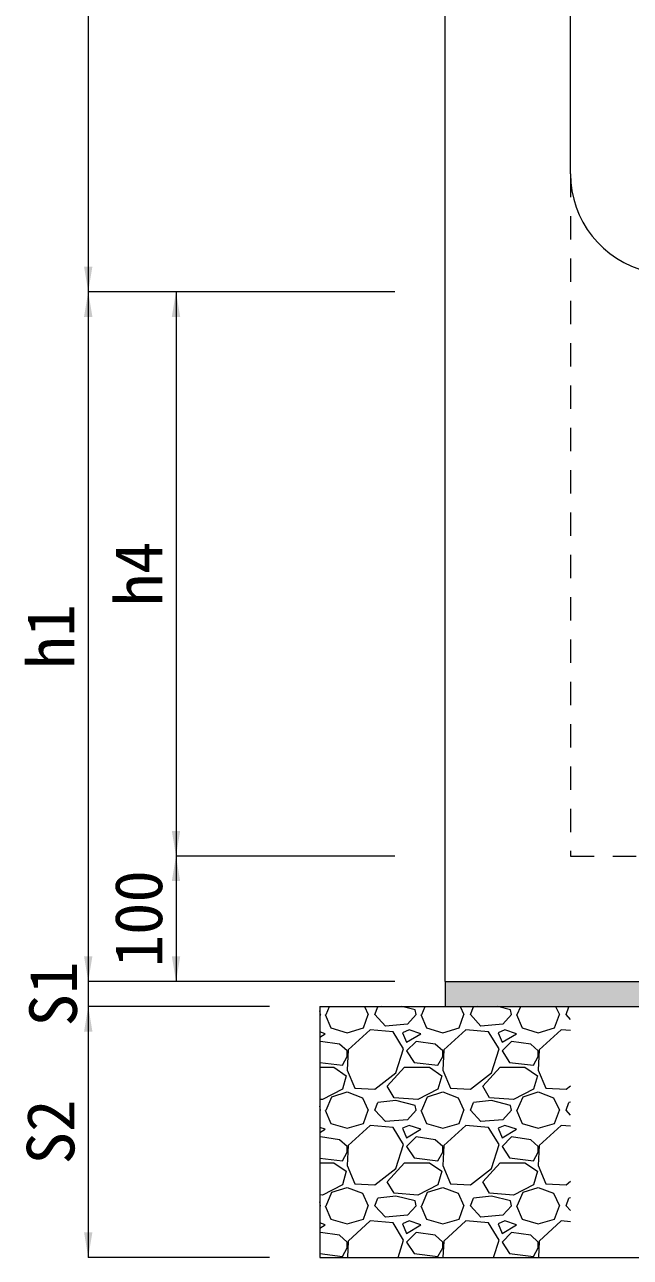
# Model space of a CAD drawing. Units: millimetres at full size; details may follow other scales. Extents: x 87398 to 114821, y -118528 to -105583.
# Drawn here: x 108136 to 108619, y -116030 to -115047 of the extents above; entities that cross this region are included whole.
import ezdxf
from ezdxf.enums import TextEntityAlignment as Align

# ---------------------------------------------------------------- set-up
doc = ezdxf.new("R2010")
doc.units = ezdxf.units.MM
doc.header["$LTSCALE"] = 25
doc.linetypes.add('USER3', pattern=[1.35, 0.75, -0.6])
for name, color, linetype, lineweight in [('ハッチング', 7, 'Continuous', 5), ('基礎', 3, 'Continuous', 13), ('寸法線', 7, 'Continuous', 13), ('本体', 2, 'Continuous', 9)]:
    doc.layers.add(name, color=color, linetype=linetype, lineweight=lineweight)
doc.styles.add('ＭＳ ゴシック', font='')
doc.styles.get('ＭＳ ゴシック').set_extended_font_data('MS Gothic')

# ---------------------------------------------------------------- blocks, each defined once
blk = doc.blocks.new('filled_arrow')
at = {"color": 0, "linetype": 'Continuous', "lineweight": -2}
blk.add_solid([(7.5, 1.25), (0, 0), (7.5, -1.25)], dxfattribs=at)

msp = doc.modelspace()

# ---------------------------------------------------------------- hatches: boundary and pattern name
at = {"layer": 'ハッチング'}
msp.add_hatch(color=256, dxfattribs=at).paths.add_polyline_path([(109070.83, -115829.63), (109070.83, -115809.63), (108470.83, -115809.63), (108470.83, -115829.63)])

# ---------------------------------------------------------------- linework, layer by layer
for p, q in [((108376.01, -115836.05), (108378.76, -115829.63)), ((108406.58, -115829.63), (108409.54, -115836.05)), ((108414.87, -115836.05), (108417.16, -115829.95)), ((108420.2, -115829.63), (108417.16, -115829.95)), ((108446.88, -115832.24), (108436.45, -115829.63)), ((108447.64, -115836.05), (108446.88, -115832.24)), ((108452.21, -115836.05), (108454.96, -115829.63)), ((108482.78, -115829.63), (108485.74, -115836.05)), ((108491.07, -115836.05), (108493.36, -115829.95)), ((108496.4, -115829.63), (108493.36, -115829.95)), ((108523.08, -115832.24), (108512.65, -115829.63)), ((108523.84, -115836.05), (108523.08, -115832.24)), ((108528.41, -115836.05), (108531.16, -115829.63)), ((108558.98, -115829.63), (108561.94, -115836.05)), ((108567.27, -115836.05), (108569.56, -115829.95)), ((108570.83, -115829.82), (108569.56, -115829.95)), ((108371.44, -115836.05), (108370.83, -115832.99)), ((108371.44, -115836.05), (108370.83, -115836.73)), ((108375.25, -115836.05), (108379.82, -115846.72)), ((108405.73, -115846.72), (108409.54, -115836.05)), ((108423.26, -115845.19), (108414.87, -115836.05)), ((108447.64, -115836.05), (108440.78, -115843.67)), ((108451.45, -115836.05), (108456.02, -115846.72)), ((108481.93, -115846.72), (108485.74, -115836.05)), ((108499.46, -115845.19), (108491.07, -115836.05)), ((108523.84, -115836.05), (108516.98, -115843.67)), ((108527.65, -115836.05), (108532.22, -115846.72)), ((108558.13, -115846.72), (108561.94, -115836.05)), ((108570.83, -115839.93), (108567.27, -115836.05)), ((108375.25, -115851.29), (108370.83, -115849.81)), ((108370.83, -115853.94), (108375.25, -115851.29)), ((108379.82, -115846.72), (108392.78, -115850.53)), ((108392.78, -115850.53), (108405.73, -115846.72)), ((108411.06, -115848.24), (108393.54, -115864.24)), ((108429.35, -115849.76), (108411.06, -115848.24)), ((108440.78, -115843.67), (108423.26, -115845.19)), ((108437.73, -115863.48), (108429.35, -115849.76)), ((108442.31, -115848.24), (108436.97, -115850.53)), ((108436.97, -115850.53), (108440.02, -115858.15)), ((108440.02, -115858.15), (108451.45, -115851.29)), ((108451.45, -115851.29), (108442.31, -115848.24)), ((108456.02, -115846.72), (108468.98, -115850.53)), ((108468.98, -115850.53), (108481.93, -115846.72)), ((108487.26, -115848.24), (108469.74, -115864.24)), ((108505.55, -115849.76), (108487.26, -115848.24)), ((108516.98, -115843.67), (108499.46, -115845.19)), ((108513.93, -115863.48), (108505.55, -115849.76)), ((108518.51, -115848.24), (108513.17, -115850.53)), ((108513.17, -115850.53), (108516.22, -115858.15)), ((108516.22, -115858.15), (108527.65, -115851.29)), ((108527.65, -115851.29), (108518.51, -115848.24)), ((108532.22, -115846.72), (108545.18, -115850.53)), ((108545.18, -115850.53), (108558.13, -115846.72)), ((108563.46, -115848.24), (108545.94, -115864.24)), ((108570.83, -115848.85), (108563.46, -115848.24)), ((108371.44, -115857.38), (108370.83, -115858)), ((108386.68, -115859.67), (108371.44, -115857.38)), ((108392.78, -115865), (108386.68, -115859.67)), ((108447.64, -115857.38), (108440.02, -115865)), ((108462.88, -115859.67), (108447.64, -115857.38)), ((108468.98, -115865), (108462.88, -115859.67)), ((108523.84, -115857.38), (108516.22, -115865)), ((108539.08, -115859.67), (108523.84, -115857.38)), ((108545.18, -115865), (108539.08, -115859.67)), ((108388.97, -115876.43), (108392.78, -115869.58)), ((108393.54, -115864.24), (108392.78, -115880.24)), ((108392.78, -115869.58), (108392.78, -115865)), ((108431.64, -115882.53), (108437.73, -115863.48)), ((108440.02, -115865), (108446.12, -115874.15)), ((108465.17, -115876.43), (108468.98, -115869.58)), ((108469.74, -115864.24), (108468.98, -115880.24)), ((108468.98, -115869.58), (108468.98, -115865)), ((108507.84, -115882.53), (108513.93, -115863.48)), ((108516.22, -115865), (108522.32, -115874.15)), ((108541.37, -115876.43), (108545.18, -115869.58)), ((108545.94, -115864.24), (108545.18, -115880.24)), ((108545.18, -115869.58), (108545.18, -115865)), ((108370.83, -115874.26), (108388.97, -115876.43)), ((108370.83, -115877.96), (108382.11, -115877.96)), ((108382.11, -115877.96), (108392.01, -115884.82)), ((108392.78, -115880.24), (108398.87, -115894.72)), ((108424.78, -115893.2), (108438.5, -115877.96)), ((108438.5, -115877.96), (108458.31, -115877.96)), ((108446.12, -115874.15), (108465.17, -115876.43)), ((108458.31, -115877.96), (108468.21, -115884.82)), ((108468.98, -115880.24), (108475.07, -115894.72)), ((108500.98, -115893.2), (108514.7, -115877.96)), ((108514.7, -115877.96), (108534.51, -115877.96)), ((108522.32, -115874.15), (108541.37, -115876.43)), ((108534.51, -115877.96), (108544.41, -115884.82)), ((108545.18, -115880.24), (108551.27, -115894.72)), ((108392.01, -115884.82), (108388.97, -115895.48)), ((108414.87, -115895.48), (108431.64, -115882.53)), ((108468.21, -115884.82), (108465.17, -115895.48)), ((108491.07, -115895.48), (108507.84, -115882.53)), ((108544.41, -115884.82), (108541.37, -115895.48)), ((108388.97, -115895.48), (108372.96, -115903.87)), ((108380.58, -115901.58), (108392.78, -115897.77)), ((108392.78, -115897.77), (108404.97, -115902.34)), ((108398.87, -115894.72), (108414.87, -115895.48)), ((108430.11, -115902.34), (108424.78, -115893.2)), ((108465.17, -115895.48), (108449.16, -115903.87)), ((108456.78, -115901.58), (108468.98, -115897.77)), ((108468.98, -115897.77), (108481.17, -115902.34)), ((108475.07, -115894.72), (108491.07, -115895.48)), ((108506.31, -115902.34), (108500.98, -115893.2)), ((108541.37, -115895.48), (108525.36, -115903.87)), ((108532.98, -115901.58), (108545.18, -115897.77)), ((108545.18, -115897.77), (108557.37, -115902.34)), ((108551.27, -115894.72), (108567.27, -115895.48)), ((108567.27, -115895.48), (108570.83, -115892.74)), ((108372.96, -115903.87), (108370.83, -115903.7)), ((108371.44, -115912.25), (108370.83, -115909.19)), ((108376.01, -115912.25), (108380.58, -115901.58)), ((108404.97, -115902.34), (108409.54, -115912.25)), ((108414.87, -115912.25), (108417.16, -115906.15)), ((108431.64, -115904.63), (108417.16, -115906.15)), ((108449.16, -115903.87), (108430.11, -115902.34)), ((108446.88, -115908.44), (108431.64, -115904.63)), ((108447.64, -115912.25), (108446.88, -115908.44)), ((108452.21, -115912.25), (108456.78, -115901.58)), ((108481.17, -115902.34), (108485.74, -115912.25)), ((108491.07, -115912.25), (108493.36, -115906.15)), ((108507.84, -115904.63), (108493.36, -115906.15)), ((108525.36, -115903.87), (108506.31, -115902.34)), ((108523.08, -115908.44), (108507.84, -115904.63)), ((108523.84, -115912.25), (108523.08, -115908.44)), ((108528.41, -115912.25), (108532.98, -115901.58)), ((108557.37, -115902.34), (108561.94, -115912.25)), ((108567.27, -115912.25), (108569.56, -115906.15)), ((108570.83, -115906.02), (108569.56, -115906.15)), ((108371.44, -115912.25), (108370.83, -115912.93)), ((108375.25, -115912.25), (108379.82, -115922.92)), ((108405.73, -115922.92), (108409.54, -115912.25)), ((108423.26, -115921.39), (108414.87, -115912.25)), ((108440.78, -115919.87), (108423.26, -115921.39)), ((108447.64, -115912.25), (108440.78, -115919.87)), ((108451.45, -115912.25), (108456.02, -115922.92)), ((108481.93, -115922.92), (108485.74, -115912.25)), ((108499.46, -115921.39), (108491.07, -115912.25)), ((108516.98, -115919.87), (108499.46, -115921.39)), ((108523.84, -115912.25), (108516.98, -115919.87)), ((108527.65, -115912.25), (108532.22, -115922.92)), ((108558.13, -115922.92), (108561.94, -115912.25)), ((108570.83, -115916.13), (108567.27, -115912.25)), ((108375.25, -115927.49), (108370.83, -115926.01)), ((108370.83, -115930.14), (108375.25, -115927.49)), ((108379.82, -115922.92), (108392.78, -115926.73)), ((108392.78, -115926.73), (108405.73, -115922.92)), ((108411.06, -115924.44), (108393.54, -115940.44)), ((108429.35, -115925.96), (108411.06, -115924.44)), ((108437.73, -115939.68), (108429.35, -115925.96)), ((108442.31, -115924.44), (108436.97, -115926.73)), ((108436.97, -115926.73), (108440.02, -115934.35)), ((108440.02, -115934.35), (108451.45, -115927.49)), ((108451.45, -115927.49), (108442.31, -115924.44)), ((108456.02, -115922.92), (108468.98, -115926.73)), ((108468.98, -115926.73), (108481.93, -115922.92)), ((108487.26, -115924.44), (108469.74, -115940.44)), ((108505.55, -115925.96), (108487.26, -115924.44)), ((108513.93, -115939.68), (108505.55, -115925.96)), ((108518.51, -115924.44), (108513.17, -115926.73)), ((108513.17, -115926.73), (108516.22, -115934.35)), ((108516.22, -115934.35), (108527.65, -115927.49)), ((108527.65, -115927.49), (108518.51, -115924.44)), ((108532.22, -115922.92), (108545.18, -115926.73)), ((108545.18, -115926.73), (108558.13, -115922.92)), ((108563.46, -115924.44), (108545.94, -115940.44)), ((108570.83, -115925.05), (108563.46, -115924.44)), ((108371.44, -115933.58), (108370.83, -115934.19)), ((108386.68, -115935.87), (108371.44, -115933.58)), ((108392.78, -115941.2), (108386.68, -115935.87)), ((108393.54, -115940.44), (108392.78, -115956.44)), ((108431.64, -115958.73), (108437.73, -115939.68)), ((108447.64, -115933.58), (108440.02, -115941.2)), ((108462.88, -115935.87), (108447.64, -115933.58)), ((108468.98, -115941.2), (108462.88, -115935.87)), ((108469.74, -115940.44), (108468.98, -115956.44)), ((108507.84, -115958.73), (108513.93, -115939.68)), ((108523.84, -115933.58), (108516.22, -115941.2)), ((108539.08, -115935.87), (108523.84, -115933.58)), ((108545.18, -115941.2), (108539.08, -115935.87)), ((108545.94, -115940.44), (108545.18, -115956.44)), ((108370.83, -115950.46), (108388.97, -115952.63)), ((108388.97, -115952.63), (108392.78, -115945.78)), ((108392.78, -115945.78), (108392.78, -115941.2)), ((108440.02, -115941.2), (108446.12, -115950.35)), ((108446.12, -115950.35), (108465.17, -115952.63)), ((108465.17, -115952.63), (108468.98, -115945.78)), ((108468.98, -115945.78), (108468.98, -115941.2)), ((108516.22, -115941.2), (108522.32, -115950.35)), ((108522.32, -115950.35), (108541.37, -115952.63)), ((108541.37, -115952.63), (108545.18, -115945.78)), ((108545.18, -115945.78), (108545.18, -115941.2)), ((108370.83, -115954.16), (108382.11, -115954.16)), ((108382.11, -115954.16), (108392.01, -115961.02)), ((108392.78, -115956.44), (108398.87, -115970.92)), ((108414.87, -115971.68), (108431.64, -115958.73)), ((108424.78, -115969.4), (108438.5, -115954.16)), ((108438.5, -115954.16), (108458.31, -115954.16)), ((108458.31, -115954.16), (108468.21, -115961.02)), ((108468.98, -115956.44), (108475.07, -115970.92)), ((108491.07, -115971.68), (108507.84, -115958.73)), ((108500.98, -115969.4), (108514.7, -115954.16)), ((108514.7, -115954.16), (108534.51, -115954.16)), ((108534.51, -115954.16), (108544.41, -115961.02)), ((108545.18, -115956.44), (108551.27, -115970.92)), ((108392.01, -115961.02), (108388.97, -115971.68)), ((108430.11, -115978.54), (108424.78, -115969.4)), ((108468.21, -115961.02), (108465.17, -115971.68)), ((108506.31, -115978.54), (108500.98, -115969.4)), ((108544.41, -115961.02), (108541.37, -115971.68)), ((108567.27, -115971.68), (108570.83, -115968.94)), ((108372.96, -115980.07), (108370.83, -115979.9)), ((108388.97, -115971.68), (108372.96, -115980.07)), ((108376.01, -115988.45), (108380.58, -115977.78)), ((108380.58, -115977.78), (108392.78, -115973.97)), ((108392.78, -115973.97), (108404.97, -115978.54)), ((108398.87, -115970.92), (108414.87, -115971.68)), ((108404.97, -115978.54), (108409.54, -115988.45)), ((108449.16, -115980.07), (108430.11, -115978.54)), ((108465.17, -115971.68), (108449.16, -115980.07)), ((108452.21, -115988.45), (108456.78, -115977.78)), ((108456.78, -115977.78), (108468.98, -115973.97)), ((108468.98, -115973.97), (108481.17, -115978.54)), ((108475.07, -115970.92), (108491.07, -115971.68)), ((108481.17, -115978.54), (108485.74, -115988.45)), ((108525.36, -115980.07), (108506.31, -115978.54)), ((108541.37, -115971.68), (108525.36, -115980.07)), ((108528.41, -115988.45), (108532.98, -115977.78)), ((108532.98, -115977.78), (108545.18, -115973.97)), ((108545.18, -115973.97), (108557.37, -115978.54)), ((108551.27, -115970.92), (108567.27, -115971.68)), ((108557.37, -115978.54), (108561.94, -115988.45)), ((108371.44, -115988.45), (108370.83, -115985.4)), ((108371.44, -115988.45), (108370.83, -115989.13)), ((108375.25, -115988.45), (108379.82, -115999.12)), ((108405.73, -115999.12), (108409.54, -115988.45)), ((108414.87, -115988.45), (108417.16, -115982.35)), ((108423.26, -115997.59), (108414.87, -115988.45)), ((108431.64, -115980.83), (108417.16, -115982.35)), ((108446.88, -115984.64), (108431.64, -115980.83)), ((108447.64, -115988.45), (108440.78, -115996.07)), ((108447.64, -115988.45), (108446.88, -115984.64)), ((108451.45, -115988.45), (108456.02, -115999.12)), ((108481.93, -115999.12), (108485.74, -115988.45)), ((108491.07, -115988.45), (108493.36, -115982.35)), ((108499.46, -115997.59), (108491.07, -115988.45)), ((108507.84, -115980.83), (108493.36, -115982.35)), ((108523.08, -115984.64), (108507.84, -115980.83)), ((108523.84, -115988.45), (108516.98, -115996.07)), ((108523.84, -115988.45), (108523.08, -115984.64)), ((108527.65, -115988.45), (108532.22, -115999.12)), ((108558.13, -115999.12), (108561.94, -115988.45)), ((108567.27, -115988.45), (108569.56, -115982.35)), ((108570.83, -115992.33), (108567.27, -115988.45)), ((108570.83, -115982.22), (108569.56, -115982.35)), ((108379.82, -115999.12), (108392.78, -116002.93)), ((108392.78, -116002.93), (108405.73, -115999.12)), ((108440.78, -115996.07), (108423.26, -115997.59)), ((108456.02, -115999.12), (108468.98, -116002.93)), ((108468.98, -116002.93), (108481.93, -115999.12)), ((108516.98, -115996.07), (108499.46, -115997.59)), ((108532.22, -115999.12), (108545.18, -116002.93)), ((108545.18, -116002.93), (108558.13, -115999.12)), ((108375.25, -116003.69), (108370.83, -116002.21)), ((108370.83, -116006.34), (108375.25, -116003.69)), ((108411.06, -116000.64), (108393.54, -116016.64)), ((108429.35, -116002.16), (108411.06, -116000.64)), ((108437.73, -116015.88), (108429.35, -116002.16)), ((108442.31, -116000.64), (108436.97, -116002.93)), ((108436.97, -116002.93), (108440.02, -116010.55)), ((108440.02, -116010.55), (108451.45, -116003.69)), ((108451.45, -116003.69), (108442.31, -116000.64)), ((108487.26, -116000.64), (108469.74, -116016.64)), ((108505.55, -116002.16), (108487.26, -116000.64)), ((108513.93, -116015.88), (108505.55, -116002.16)), ((108518.51, -116000.64), (108513.17, -116002.93)), ((108513.17, -116002.93), (108516.22, -116010.55)), ((108516.22, -116010.55), (108527.65, -116003.69)), ((108527.65, -116003.69), (108518.51, -116000.64)), ((108563.46, -116000.64), (108545.94, -116016.64)), ((108570.83, -116001.25), (108563.46, -116000.64)), ((108371.44, -116009.78), (108370.83, -116010.39)), ((108386.68, -116012.07), (108371.44, -116009.78)), ((108392.78, -116017.4), (108386.68, -116012.07)), ((108392.78, -116021.98), (108392.78, -116017.4)), ((108393.54, -116016.64), (108392.92, -116029.63)), ((108433.33, -116029.63), (108437.73, -116015.88)), ((108447.64, -116009.78), (108440.02, -116017.4)), ((108440.02, -116017.4), (108446.12, -116026.55)), ((108462.88, -116012.07), (108447.64, -116009.78)), ((108468.98, -116017.4), (108462.88, -116012.07)), ((108468.98, -116021.98), (108468.98, -116017.4)), ((108469.74, -116016.64), (108469.12, -116029.63)), ((108509.53, -116029.63), (108513.93, -116015.88)), ((108523.84, -116009.78), (108516.22, -116017.4)), ((108516.22, -116017.4), (108522.32, -116026.55)), ((108539.08, -116012.07), (108523.84, -116009.78)), ((108545.18, -116017.4), (108539.08, -116012.07)), ((108545.18, -116021.98), (108545.18, -116017.4)), ((108545.94, -116016.64), (108545.32, -116029.63)), ((108370.83, -116026.66), (108388.97, -116028.83)), ((108388.97, -116028.83), (108392.78, -116021.98)), ((108446.12, -116026.55), (108465.17, -116028.83)), ((108465.17, -116028.83), (108468.98, -116021.98)), ((108522.32, -116026.55), (108541.37, -116028.83)), ((108541.37, -116028.83), (108545.18, -116021.98))]:
    msp.add_line(p, q, dxfattribs=at)
at = {"layer": '基礎'}
for p, q in [((108470.83, -115809.63), (108470.83, -115829.63)), ((108370.83, -115829.63), (109170.83, -115829.63)), ((108370.83, -115829.63), (108370.83, -116029.63)), ((108370.83, -116029.63), (109170.83, -116029.63))]:
    msp.add_line(p, q, dxfattribs=at)
at = {"layer": '寸法線'}
for p, q in [((108186.27, -114359.63), (108186.27, -115259.63)), ((108430.83, -115259.63), (108186.27, -115259.63)), ((108186.27, -115259.63), (108186.27, -115809.63)), ((108430.83, -115259.63), (108186.27, -115259.63)), ((108256.27, -115259.63), (108256.27, -115709.63)), ((108430.83, -115259.63), (108256.27, -115259.63)), ((108256.27, -115709.63), (108256.27, -115809.63)), ((108430.83, -115709.63), (108256.27, -115709.63)), ((108430.83, -115709.63), (108256.27, -115709.63)), ((108186.27, -115769.63), (108186.27, -115869.63)), ((108430.83, -115809.63), (108186.27, -115809.63)), ((108430.83, -115809.63), (108186.27, -115809.63)), ((108430.83, -115809.63), (108256.27, -115809.63)), ((108330.83, -115829.63), (108186.27, -115829.63)), ((108186.27, -115829.63), (108186.27, -116029.63)), ((108330.83, -115829.63), (108186.27, -115829.63)), ((108330.83, -116029.63), (108186.27, -116029.63))]:
    msp.add_line(p, q, dxfattribs=at)
at = {"layer": '本体', "lineweight": 20}
for p, q in [((108470.83, -115809.63), (108470.83, -114359.63)), ((108570.83, -115165.6), (108570.83, -114359.63)), ((108470.83, -115809.63), (109070.83, -115809.63))]:
    msp.add_line(p, q, dxfattribs=at)
at = {"layer": '本体', "linetype": 'USER3'}
for p, q in [((108570.83, -115165.6), (108570.83, -115709.63)), ((108570.83, -115709.63), (108970.83, -115709.63))]:
    msp.add_line(p, q, dxfattribs=at)
at = {"layer": '本体', "lineweight": 20}
msp.add_arc((108650.83, -115165.6), 80, 180, 256.6576, dxfattribs=at)

# ---------------------------------------------------------------- block references
at = {"layer": '寸法線', "xscale": 2.67, "yscale": 2.67}
for p, rotation in [((108186.27, -115259.63), 90), ((108186.27, -115259.63), 270), ((108256.27, -115259.63), 270), ((108256.27, -115709.63), 90), ((108256.27, -115709.63), 270), ((108186.27, -115809.63), 90), ((108186.27, -115809.63), 90), ((108256.27, -115809.63), 90), ((108186.27, -115829.63), 270), ((108186.27, -115829.63), 270), ((108186.27, -116029.63), 90)]:
    msp.add_blockref('filled_arrow', p, dxfattribs=dict(at, rotation=rotation))

# ---------------------------------------------------------------- texts
at = {"layer": '寸法線', "style": 'ＭＳ ゴシック'}
for s, p in [('h4', (108226.27, -115484.63)), ('h1', (108156.27, -115534.63)), ('100', (108226.27, -115759.63)), ('S1', (108158.27, -115819.63)), ('S2', (108156.27, -115929.63))]:
    msp.add_text(s, height=37.98, rotation=90, dxfattribs=at).set_placement(p, align=Align.MIDDLE_CENTER)

doc.saveas('drawing.dxf')
